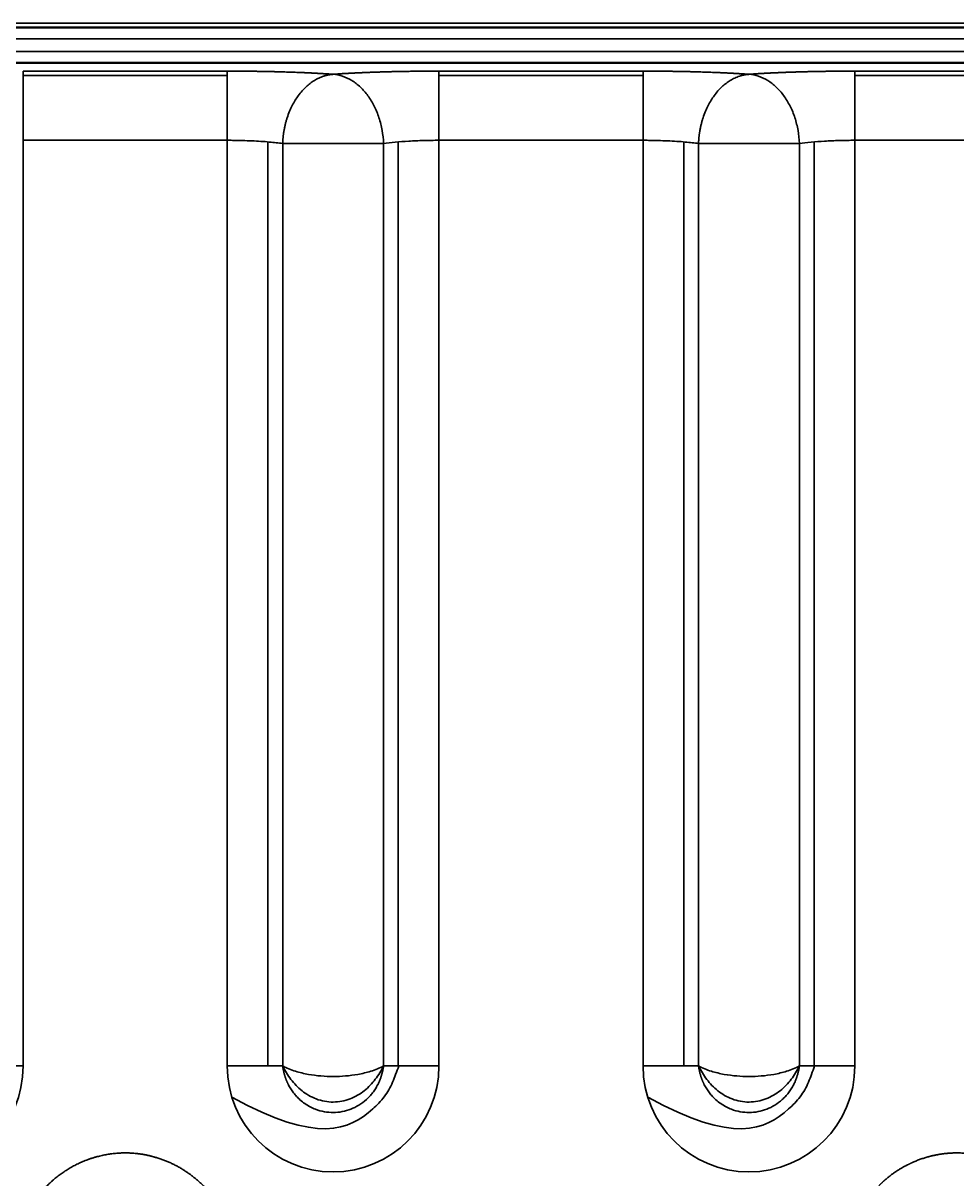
# Model space of a CAD drawing. Header units: millimetres. Extents: x -467 to 269, y 332 to 784.
# Drawn here: x -272.4 to -231.7, y 497.5 to 547.7 of the extents above; entities that cross this region are included whole.
import ezdxf

# ---------------------------------------------------------------- set-up
doc = ezdxf.new("R2010")
doc.units = ezdxf.units.MM
doc.layers.add('10', color=7, linetype='Continuous', true_color=0xffffff)

msp = doc.modelspace()

# ---------------------------------------------------------------- linework, layer by layer
at = {"layer": '10', "color": 7, "linetype": 'Continuous', "lineweight": 35}
for p, q in [((-306.107, 547.743), (-157.367, 547.743)), ((-157.367, 547.569), (-306.107, 547.569)), ((-157.367, 547.544), (-306.107, 547.544)), ((-306.107, 547.067), (-157.367, 547.067)), ((-157.367, 546.505), (-306.107, 546.505)), ((-306.107, 546.037), (-157.367, 546.037)), ((-306.107, 546.004), (-157.367, 546.004)), ((-272.356, 545.656), (-263.478, 545.656)), ((-254.266, 545.656), (-245.388, 545.656)), ((-227.298, 545.656), (-236.176, 545.656)), ((-272.356, 545.46), (-263.478, 545.46)), ((-254.266, 545.46), (-245.388, 545.46)), ((-236.176, 545.46), (-227.298, 545.46)), ((-272.356, 502.413), (-272.356, 542.649)), ((-272.356, 542.649), (-263.478, 542.649)), ((-263.478, 542.649), (-263.478, 502.413)), ((-261.707, 502.413), (-261.707, 542.58)), ((-256.038, 542.58), (-256.038, 502.413)), ((-254.266, 502.413), (-254.266, 542.649)), ((-254.266, 542.649), (-245.388, 542.649)), ((-245.388, 542.649), (-245.388, 502.413)), ((-243.617, 502.413), (-243.617, 542.58)), ((-237.948, 542.58), (-237.948, 502.413)), ((-236.176, 502.413), (-236.176, 542.649)), ((-227.298, 542.649), (-236.176, 542.649)), ((-261.065, 502.413), (-261.065, 542.51)), ((-261.065, 542.51), (-256.679, 542.51)), ((-256.679, 502.413), (-256.679, 542.51)), ((-242.975, 542.51), (-238.589, 542.51)), ((-242.975, 502.413), (-242.975, 542.51)), ((-238.589, 502.413), (-238.589, 542.51)), ((-272.356, 502.413), (-274.769, 502.413)), ((-263.478, 502.413), (-261.065, 502.413)), ((-254.266, 502.413), (-256.679, 502.413)), ((-245.388, 502.413), (-242.975, 502.413)), ((-236.176, 502.413), (-238.589, 502.413))]:
    msp.add_line(p, q, dxfattribs=at)
for centre in [(-276.962, 502.413), (-258.872, 502.413), (-240.782, 502.413)]:
    msp.add_arc(centre, 4.606, 180, 360, dxfattribs=at)
for points, degree, knots in [([(-272.356, 545.656), (-272.356, 545.643), (-272.356, 545.612), (-272.356, 545.516), (-272.356, 545.451), (-272.356, 545.289), (-272.356, 545.192), (-272.356, 544.969), (-272.356, 544.843), (-272.356, 544.567), (-272.356, 544.417), (-272.356, 544.098), (-272.356, 543.929), (-272.356, 543.578), (-272.356, 543.396), (-272.356, 543.026), (-272.356, 542.837), (-272.356, 542.649)], 3, [0, 0, 0, 0, 0.125, 0.125, 0.25, 0.25, 0.375, 0.375, 0.5, 0.5, 0.625, 0.625, 0.75, 0.75, 0.875, 0.875, 1, 1, 1, 1]), ([(-263.478, 545.656), (-262.825, 545.657), (-262.185, 545.647), (-261.552, 545.638), (-260.371, 545.602), (-259.842, 545.576), (-259.316, 545.55), (-258.872, 545.518)], 2, [0, 0, 0, 0.25, 0.25, 0.5, 0.75, 0.75, 1, 1, 1]), ([(-258.872, 545.518), (-258.44, 545.55), (-257.93, 545.575), (-257.417, 545.6), (-256.84, 545.618), (-256.251, 545.637), (-255.617, 545.646), (-254.949, 545.657), (-254.266, 545.656)], 2, [0, 0, 0, 0.25, 0.25, 0.5, 0.5, 0.75, 0.75, 1, 1, 1]), ([(-254.266, 545.656), (-254.266, 545.643), (-254.266, 545.612), (-254.266, 545.516), (-254.266, 545.451), (-254.266, 545.289), (-254.266, 545.192), (-254.266, 544.969), (-254.266, 544.843), (-254.266, 544.567), (-254.266, 544.417), (-254.266, 544.098), (-254.266, 543.929), (-254.266, 543.578), (-254.266, 543.396), (-254.266, 543.026), (-254.266, 542.837), (-254.266, 542.649)], 3, [0, 0, 0, 0, 0.125, 0.125, 0.25, 0.25, 0.375, 0.375, 0.5, 0.5, 0.625, 0.625, 0.75, 0.75, 0.875, 0.875, 1, 1, 1, 1]), ([(-245.388, 545.656), (-244.735, 545.657), (-244.095, 545.647), (-243.462, 545.638), (-242.281, 545.602), (-241.752, 545.576), (-241.226, 545.55), (-240.782, 545.518)], 2, [0, 0, 0, 0.25, 0.25, 0.5, 0.75, 0.75, 1, 1, 1]), ([(-240.782, 545.518), (-240.35, 545.55), (-239.84, 545.575), (-239.327, 545.6), (-238.75, 545.618), (-238.161, 545.637), (-237.527, 545.646), (-236.859, 545.657), (-236.176, 545.656)], 2, [0, 0, 0, 0.25, 0.25, 0.5, 0.5, 0.75, 0.75, 1, 1, 1]), ([(-236.176, 545.656), (-236.176, 545.643), (-236.176, 545.612), (-236.176, 545.516), (-236.176, 545.451), (-236.176, 545.289), (-236.176, 545.192), (-236.176, 544.969), (-236.176, 544.843), (-236.176, 544.567), (-236.176, 544.417), (-236.176, 544.098), (-236.176, 543.929), (-236.176, 543.578), (-236.176, 543.396), (-236.176, 543.026), (-236.176, 542.837), (-236.176, 542.649)], 3, [0, 0, 0, 0, 0.125, 0.125, 0.25, 0.25, 0.375, 0.375, 0.5, 0.5, 0.625, 0.625, 0.75, 0.75, 0.875, 0.875, 1, 1, 1, 1]), ([(-258.872, 545.518), (-258.879, 545.517), (-258.893, 545.516), (-258.914, 545.514), (-258.935, 545.512), (-258.956, 545.51), (-258.976, 545.507), (-258.997, 545.504), (-259.018, 545.501), (-259.039, 545.498), (-259.06, 545.494), (-259.08, 545.49), (-259.101, 545.486), (-259.122, 545.482), (-259.143, 545.477), (-259.163, 545.472), (-259.184, 545.467), (-259.205, 545.461), (-259.225, 545.455), (-259.246, 545.449), (-259.267, 545.443), (-259.314, 545.427), (-259.389, 545.4), (-259.489, 545.357), (-259.589, 545.307), (-259.717, 545.233), (-259.872, 545.126), (-260.051, 544.975), (-260.225, 544.796), (-260.382, 544.6), (-260.524, 544.389), (-260.651, 544.163), (-260.769, 543.909), (-260.853, 543.685), (-260.909, 543.502), (-260.945, 543.369), (-260.978, 543.227), (-261, 543.116), (-261.013, 543.039), (-261.019, 542.998), (-261.026, 542.955), (-261.032, 542.911), (-261.038, 542.865), (-261.043, 542.818), (-261.048, 542.77), (-261.053, 542.721), (-261.057, 542.67), (-261.06, 542.618), (-261.063, 542.564), (-261.065, 542.528), (-261.065, 542.51)], 3, [0, 0, 0, 0, 0.006269, 0.01253, 0.018783, 0.025031, 0.031274, 0.037513, 0.043749, 0.049984, 0.056217, 0.062451, 0.068686, 0.074923, 0.081164, 0.087409, 0.093659, 0.099916, 0.10618, 0.112452, 0.118734, 0.125027, 0.155998, 0.187087, 0.218402, 0.250042, 0.309573, 0.370808, 0.434174, 0.500001, 0.557153, 0.617799, 0.68205, 0.74996, 0.779138, 0.809697, 0.841643, 0.874975, 0.883883, 0.893066, 0.902523, 0.912255, 0.922261, 0.932542, 0.943098, 0.953929, 0.965035, 0.976416, 0.988071, 1, 1, 1, 1]), ([(-256.679, 542.51), (-256.685, 542.701), (-256.705, 542.892), (-256.771, 543.267), (-256.817, 543.451), (-256.933, 543.806), (-257.003, 543.977), (-257.164, 544.298), (-257.256, 544.449), (-257.458, 544.726), (-257.568, 544.851), (-257.802, 545.073), (-257.927, 545.169), (-258.185, 545.328), (-258.32, 545.391), (-258.593, 545.481), (-258.733, 545.508), (-258.872, 545.518)], 3, [0, 0, 0, 0, 0.125, 0.125, 0.25, 0.25, 0.375, 0.375, 0.5, 0.5, 0.625, 0.625, 0.75, 0.75, 0.875, 0.875, 1, 1, 1, 1]), ([(-240.782, 545.518), (-240.789, 545.517), (-240.803, 545.516), (-240.824, 545.514), (-240.845, 545.512), (-240.866, 545.51), (-240.886, 545.507), (-240.907, 545.504), (-240.928, 545.501), (-240.949, 545.498), (-240.97, 545.494), (-240.99, 545.49), (-241.011, 545.486), (-241.032, 545.482), (-241.053, 545.477), (-241.073, 545.472), (-241.094, 545.467), (-241.115, 545.461), (-241.135, 545.455), (-241.156, 545.449), (-241.177, 545.443), (-241.224, 545.427), (-241.299, 545.4), (-241.399, 545.357), (-241.499, 545.307), (-241.627, 545.233), (-241.782, 545.126), (-241.961, 544.975), (-242.135, 544.796), (-242.292, 544.6), (-242.434, 544.389), (-242.561, 544.163), (-242.679, 543.909), (-242.763, 543.685), (-242.819, 543.502), (-242.855, 543.369), (-242.888, 543.227), (-242.91, 543.116), (-242.923, 543.039), (-242.929, 542.998), (-242.936, 542.955), (-242.942, 542.911), (-242.948, 542.865), (-242.953, 542.818), (-242.958, 542.77), (-242.963, 542.721), (-242.967, 542.67), (-242.97, 542.618), (-242.973, 542.564), (-242.975, 542.528), (-242.975, 542.51)], 3, [0, 0, 0, 0, 0.006269, 0.01253, 0.018783, 0.025031, 0.031274, 0.037513, 0.043749, 0.049984, 0.056217, 0.062451, 0.068686, 0.074923, 0.081164, 0.087409, 0.093659, 0.099916, 0.10618, 0.112452, 0.118734, 0.125027, 0.155998, 0.187087, 0.218402, 0.250042, 0.309573, 0.370808, 0.434174, 0.500001, 0.557153, 0.617799, 0.68205, 0.74996, 0.779138, 0.809697, 0.841643, 0.874975, 0.883883, 0.893066, 0.902523, 0.912255, 0.922261, 0.932542, 0.943098, 0.953929, 0.965035, 0.976416, 0.988071, 1, 1, 1, 1]), ([(-238.589, 542.51), (-238.595, 542.701), (-238.615, 542.892), (-238.681, 543.267), (-238.727, 543.451), (-238.843, 543.806), (-238.913, 543.977), (-239.074, 544.298), (-239.166, 544.449), (-239.368, 544.726), (-239.478, 544.851), (-239.712, 545.073), (-239.837, 545.169), (-240.095, 545.328), (-240.23, 545.391), (-240.503, 545.481), (-240.643, 545.508), (-240.782, 545.518)], 3, [0, 0, 0, 0, 0.125, 0.125, 0.25, 0.25, 0.375, 0.375, 0.5, 0.5, 0.625, 0.625, 0.75, 0.75, 0.875, 0.875, 1, 1, 1, 1]), ([(-263.478, 542.649), (-263.399, 542.649), (-263.036, 542.647), (-262.397, 542.63), (-261.653, 542.581), (-261.24, 542.535), (-261.065, 542.51)], 3, [0, 0, 0, 0, 0.087763, 0.40261, 0.717858, 1, 1, 1, 1]), ([(-256.679, 542.51), (-256.524, 542.532), (-256.353, 542.551), (-255.985, 542.586), (-255.787, 542.601), (-255.374, 542.624), (-255.158, 542.634), (-254.827, 542.643), (-254.716, 542.645), (-254.491, 542.648), (-254.379, 542.649), (-254.266, 542.649)], 3, [0, 0, 0, 0, 0.25, 0.25, 0.5, 0.5, 0.75, 0.75, 0.875, 0.875, 1, 1, 1, 1]), ([(-245.388, 542.649), (-245.309, 542.649), (-244.946, 542.647), (-244.307, 542.63), (-243.563, 542.581), (-243.15, 542.535), (-242.975, 542.51)], 3, [0, 0, 0, 0, 0.087763, 0.40261, 0.717858, 1, 1, 1, 1]), ([(-238.589, 542.51), (-238.434, 542.532), (-238.263, 542.551), (-237.895, 542.586), (-237.697, 542.601), (-237.284, 542.624), (-237.068, 542.634), (-236.737, 542.643), (-236.626, 542.645), (-236.401, 542.648), (-236.289, 542.649), (-236.176, 542.649)], 3, [0, 0, 0, 0, 0.25, 0.25, 0.5, 0.5, 0.75, 0.75, 0.875, 0.875, 1, 1, 1, 1]), ([(-256.015, 502.413), (-256.059, 502.292), (-256.104, 502.17), (-256.194, 501.935), (-256.236, 501.82), (-256.332, 501.596), (-256.386, 501.488), (-256.566, 501.173), (-256.712, 500.976), (-256.966, 500.712), (-257.057, 500.631), (-258.187, 499.629), (-259.492, 498.996), (-263.273, 501.054)], 3, [0, 0, 0, 0, 0.06047, 0.06047, 0.117753, 0.117753, 0.175035, 0.175035, 0.289599, 0.289599, 0.346882, 0.346882, 1, 1, 1, 1]), ([(-256.679, 502.413), (-256.849, 502.323), (-257.204, 502.18), (-257.775, 502.043), (-258.327, 501.972), (-258.867, 501.949), (-259.407, 501.971), (-259.962, 502.042), (-260.537, 502.179), (-260.894, 502.322), (-261.065, 502.413)], 3, [0, 0, 0, 0, 0.140238, 0.267001, 0.384845, 0.498847, 0.612935, 0.731579, 0.858999, 1, 1, 1, 1]), ([(-261.065, 502.413), (-261.064, 502.404), (-261.062, 502.386), (-261.058, 502.359), (-261.053, 502.332), (-261.049, 502.305), (-261.044, 502.278), (-261.039, 502.252), (-261.033, 502.225), (-261.027, 502.198), (-261.021, 502.171), (-261.015, 502.145), (-261.009, 502.118), (-261.002, 502.091), (-260.995, 502.065), (-260.987, 502.038), (-260.98, 502.012), (-260.972, 501.986), (-260.963, 501.959), (-260.955, 501.933), (-260.946, 501.907), (-260.937, 501.881), (-260.927, 501.855), (-260.917, 501.829), (-260.907, 501.803), (-260.897, 501.778), (-260.886, 501.752), (-260.875, 501.727), (-260.864, 501.701), (-260.852, 501.676), (-260.84, 501.651), (-260.828, 501.626), (-260.787, 501.546), (-260.713, 501.415), (-260.592, 501.243), (-260.46, 501.087), (-260.298, 500.928), (-260.103, 500.774), (-259.874, 500.634), (-259.593, 500.507), (-259.256, 500.414), (-258.864, 500.379), (-258.473, 500.417), (-258.095, 500.524), (-257.737, 500.702), (-257.47, 500.903), (-257.279, 501.093), (-257.147, 501.249), (-257.028, 501.42), (-256.95, 501.558), (-256.903, 501.653), (-256.88, 501.702), (-256.858, 501.751), (-256.838, 501.8), (-256.819, 501.85), (-256.801, 501.9), (-256.784, 501.95), (-256.768, 502.001), (-256.753, 502.052), (-256.739, 502.103), (-256.726, 502.154), (-256.715, 502.206), (-256.704, 502.257), (-256.695, 502.309), (-256.686, 502.361), (-256.681, 502.396), (-256.679, 502.413)], 3, [0, 0, 0, 0, 0.004201, 0.008404, 0.01261, 0.016819, 0.02103, 0.025245, 0.029461, 0.033681, 0.037903, 0.042127, 0.046354, 0.050584, 0.054816, 0.05905, 0.063287, 0.067526, 0.071767, 0.076011, 0.080257, 0.084505, 0.088756, 0.09301, 0.097265, 0.101523, 0.105784, 0.110047, 0.114313, 0.118582, 0.122853, 0.127127, 0.131404, 0.164243, 0.196421, 0.227821, 0.258354, 0.300607, 0.341595, 0.381191, 0.441769, 0.501277, 0.5607, 0.621251, 0.680679, 0.743109, 0.773503, 0.804736, 0.83672, 0.869342, 0.877569, 0.885787, 0.893997, 0.902198, 0.910391, 0.918577, 0.926755, 0.934926, 0.943089, 0.951245, 0.959392, 0.967531, 0.975662, 0.983784, 0.991897, 1, 1, 1, 1]), ([(-256.679, 502.413), (-256.729, 502.312), (-256.784, 502.211), (-256.902, 502.019), (-256.966, 501.925), (-257.103, 501.746), (-257.176, 501.659), (-257.336, 501.493), (-257.422, 501.414), (-257.605, 501.267), (-257.703, 501.2), (-257.91, 501.08), (-258.02, 501.026), (-258.249, 500.939), (-258.368, 500.905), (-258.615, 500.858), (-258.742, 500.846), (-258.992, 500.845), (-259.119, 500.856), (-259.367, 500.902), (-259.486, 500.936), (-259.716, 501.023), (-259.827, 501.076), (-260.034, 501.195), (-260.131, 501.262), (-260.407, 501.48), (-260.567, 501.649), (-260.775, 501.921), (-260.84, 502.016), (-260.959, 502.21), (-261.015, 502.312), (-261.065, 502.413)], 3, [0, 0, 0, 0, 0.062494, 0.062494, 0.124994, 0.124994, 0.187495, 0.187495, 0.249995, 0.249995, 0.312496, 0.312496, 0.374996, 0.374996, 0.437496, 0.437496, 0.499997, 0.499997, 0.562497, 0.562497, 0.624998, 0.624998, 0.687498, 0.687498, 0.749998, 0.749998, 0.874999, 0.874999, 0.9375, 0.9375, 1, 1, 1, 1]), ([(-237.925, 502.413), (-237.969, 502.292), (-238.014, 502.17), (-238.104, 501.935), (-238.146, 501.82), (-238.242, 501.596), (-238.296, 501.488), (-238.476, 501.173), (-238.622, 500.976), (-238.876, 500.712), (-238.967, 500.631), (-240.097, 499.629), (-241.402, 498.996), (-245.183, 501.054)], 3, [0, 0, 0, 0, 0.06047, 0.06047, 0.117753, 0.117753, 0.175035, 0.175035, 0.289599, 0.289599, 0.346882, 0.346882, 1, 1, 1, 1]), ([(-238.589, 502.413), (-238.759, 502.323), (-239.114, 502.18), (-239.685, 502.043), (-240.237, 501.972), (-240.777, 501.949), (-241.317, 501.971), (-241.872, 502.042), (-242.447, 502.179), (-242.804, 502.322), (-242.975, 502.413)], 3, [0, 0, 0, 0, 0.140238, 0.267001, 0.384845, 0.498847, 0.612935, 0.731579, 0.858999, 1, 1, 1, 1]), ([(-242.975, 502.413), (-242.974, 502.404), (-242.972, 502.386), (-242.968, 502.359), (-242.963, 502.332), (-242.959, 502.305), (-242.954, 502.278), (-242.949, 502.252), (-242.943, 502.225), (-242.937, 502.198), (-242.931, 502.171), (-242.925, 502.145), (-242.919, 502.118), (-242.912, 502.091), (-242.905, 502.065), (-242.897, 502.038), (-242.89, 502.012), (-242.882, 501.986), (-242.873, 501.959), (-242.865, 501.933), (-242.856, 501.907), (-242.847, 501.881), (-242.837, 501.855), (-242.827, 501.829), (-242.817, 501.803), (-242.807, 501.778), (-242.796, 501.752), (-242.785, 501.727), (-242.774, 501.701), (-242.762, 501.676), (-242.75, 501.651), (-242.738, 501.626), (-242.697, 501.546), (-242.623, 501.415), (-242.502, 501.243), (-242.37, 501.087), (-242.208, 500.928), (-242.013, 500.774), (-241.784, 500.634), (-241.503, 500.507), (-241.166, 500.414), (-240.774, 500.379), (-240.383, 500.417), (-240.005, 500.524), (-239.647, 500.702), (-239.38, 500.903), (-239.189, 501.093), (-239.057, 501.249), (-238.938, 501.42), (-238.86, 501.558), (-238.813, 501.653), (-238.79, 501.702), (-238.768, 501.751), (-238.748, 501.8), (-238.729, 501.85), (-238.711, 501.9), (-238.694, 501.95), (-238.678, 502.001), (-238.663, 502.052), (-238.649, 502.103), (-238.636, 502.154), (-238.625, 502.206), (-238.614, 502.257), (-238.605, 502.309), (-238.596, 502.361), (-238.591, 502.396), (-238.589, 502.413)], 3, [0, 0, 0, 0, 0.004201, 0.008404, 0.01261, 0.016819, 0.02103, 0.025245, 0.029461, 0.033681, 0.037903, 0.042127, 0.046354, 0.050584, 0.054816, 0.05905, 0.063287, 0.067526, 0.071767, 0.076011, 0.080257, 0.084505, 0.088756, 0.09301, 0.097265, 0.101523, 0.105784, 0.110047, 0.114313, 0.118582, 0.122853, 0.127127, 0.131404, 0.164243, 0.196421, 0.227821, 0.258354, 0.300607, 0.341595, 0.381191, 0.441769, 0.501277, 0.5607, 0.621251, 0.680679, 0.743109, 0.773503, 0.804736, 0.83672, 0.869342, 0.877569, 0.885787, 0.893997, 0.902198, 0.910391, 0.918577, 0.926755, 0.934926, 0.943089, 0.951245, 0.959392, 0.967531, 0.975662, 0.983784, 0.991897, 1, 1, 1, 1]), ([(-238.589, 502.413), (-238.639, 502.312), (-238.694, 502.211), (-238.812, 502.019), (-238.876, 501.925), (-239.013, 501.746), (-239.086, 501.659), (-239.246, 501.493), (-239.332, 501.414), (-239.515, 501.267), (-239.613, 501.2), (-239.82, 501.08), (-239.93, 501.026), (-240.159, 500.939), (-240.278, 500.905), (-240.525, 500.858), (-240.652, 500.846), (-240.902, 500.845), (-241.029, 500.856), (-241.277, 500.902), (-241.396, 500.936), (-241.626, 501.023), (-241.737, 501.076), (-241.944, 501.195), (-242.041, 501.262), (-242.317, 501.48), (-242.477, 501.649), (-242.685, 501.921), (-242.75, 502.016), (-242.869, 502.21), (-242.925, 502.312), (-242.975, 502.413)], 3, [0, 0, 0, 0, 0.0625, 0.0625, 0.125, 0.125, 0.1875, 0.1875, 0.25, 0.25, 0.3125, 0.3125, 0.375, 0.375, 0.437501, 0.437501, 0.500001, 0.500001, 0.562501, 0.562501, 0.625001, 0.625001, 0.687501, 0.687501, 0.750001, 0.750001, 0.875001, 0.875001, 0.937501, 0.937501, 1, 1, 1, 1]), ([(-271.784, 496.647), (-271.723, 496.731), (-271.38, 497.165), (-271.053, 497.452), (-270.405, 498.021), (-269.575, 498.331), (-269.162, 498.485), (-268.307, 498.639), (-267.444, 498.631), (-267.018, 498.547), (-266.595, 498.463), (-265.37, 497.983), (-264.417, 497.124), (-264.097, 496.712), (-264.05, 496.648)], 2, [0, 0, 0, 0.022091, 0.118162, 0.118162, 0.310304, 0.310304, 0.406374, 0.502445, 0.598516, 0.598516, 0.694587, 0.886728, 0.982799, 1, 1, 1]), ([(-233.872, 498.124), (-233.648, 498.237), (-233.011, 498.479), (-232.551, 498.563), (-232.515, 498.569)], 2, [0, 0, 0, 0.34841, 0.949064, 1, 1, 1]), ([(-232.515, 498.569), (-232.107, 498.639), (-231.264, 498.631), (-230.838, 498.547), (-230.415, 498.463), (-229.716, 498.189), (-229.449, 498.044)], 2, [0, 0, 0, 0.260268, 0.533222, 0.533222, 0.806176, 1, 1, 1]), ([(-235.133, 497.205), (-235.007, 497.334), (-234.873, 497.452), (-234.457, 497.818), (-233.965, 498.076)], 2, [0, 0, 0, 0.241885, 0.241885, 1, 1, 1])]:
    msp.add_open_spline(points, degree=degree, knots=knots, dxfattribs=at)
for points in [[(-263.478, 545.656), (-263.478, 545.54), (-263.478, 544.316), (-263.478, 542.649)], [(-245.388, 545.656), (-245.388, 545.54), (-245.388, 544.316), (-245.388, 542.649)]]:
    msp.add_rational_spline(points, [1.15025038791, 0.946651807707, 0.949969740852, 1.16020418734], degree=3, dxfattribs=at)
msp.add_open_spline([(-233.965, 498.076), (-233.919, 498.101), (-233.872, 498.124)], degree=2, dxfattribs=at)

doc.saveas('drawing.dxf')
